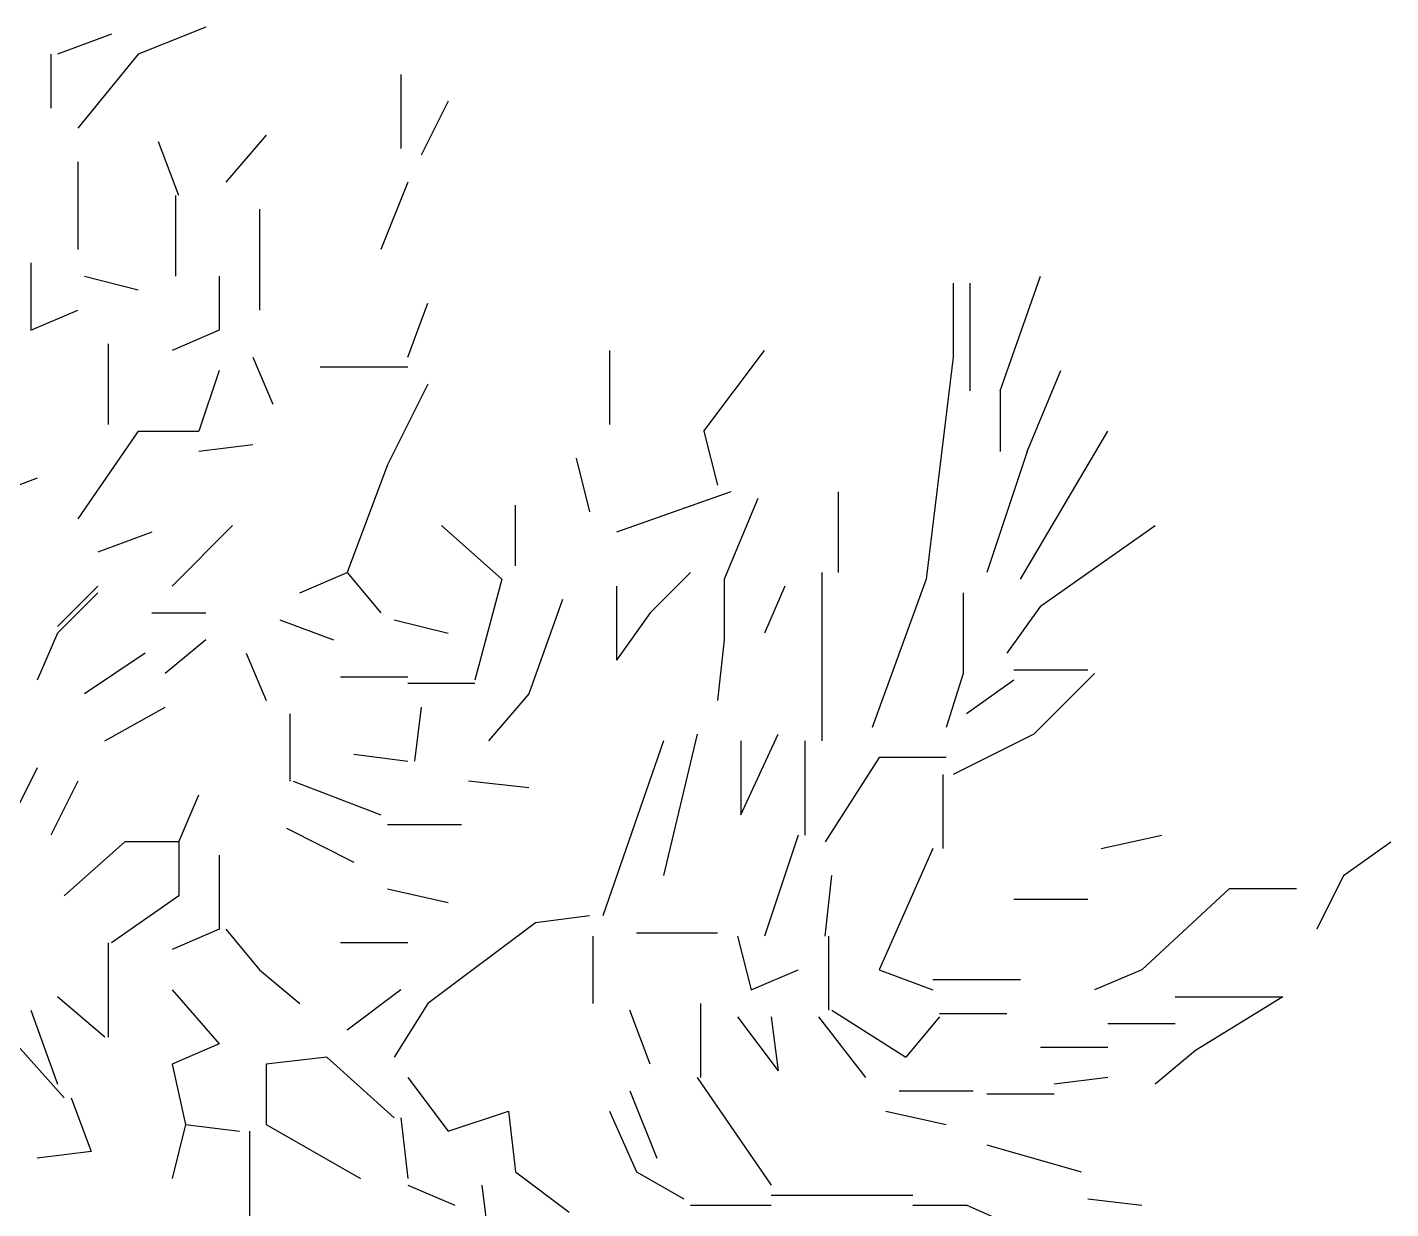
# Model space of a CAD drawing. Header units: metres. Extents: x -2.5 to 2, y 0 to 11.
# Drawn here: x 0.164 to 1.19, y 9.162 to 10.051 of the extents above; entities that cross this region are included whole.
import ezdxf

# ---------------------------------------------------------------- set-up
doc = ezdxf.new("R2010")
doc.units = ezdxf.units.M
doc.header["$LTSCALE"] = 0.2

msp = doc.modelspace()

# ---------------------------------------------------------------- linework, layer by layer
at = {"linetype": 'Continuous'}
for p, q in [((0.2272, 10.0457), (0.1866, 10.0305)), ((0.2272, 10.0457), (0.1866, 10.0305)), ((0.2272, 10.0457), (0.1866, 10.0305)), ((0.2272, 10.0457), (0.1866, 10.0305)), ((0.2272, 10.0457), (0.1866, 10.0305)), ((0.2272, 10.0457), (0.1866, 10.0305)), ((0.2272, 10.0457), (0.1866, 10.0305)), ((0.2272, 10.0457), (0.1866, 10.0305)), ((0.2272, 10.0457), (0.1866, 10.0305)), ((0.2272, 10.0457), (0.1866, 10.0305)), ((0.2981, 10.0508), (0.2474, 10.0305)), ((0.2981, 10.0508), (0.2474, 10.0305)), ((0.2981, 10.0508), (0.2474, 10.0305)), ((0.2981, 10.0508), (0.2474, 10.0305)), ((0.2981, 10.0508), (0.2474, 10.0305)), ((0.1816, 10.0305), (0.1816, 9.99)), ((0.1816, 10.0305), (0.1816, 9.99)), ((0.1816, 10.0305), (0.1816, 9.99)), ((0.2474, 10.0305), (0.2018, 9.9748)), ((0.2474, 10.0305), (0.2018, 9.9748)), ((0.2474, 10.0305), (0.2018, 9.9748)), ((0.2474, 10.0305), (0.2018, 9.9748)), ((0.2474, 10.0305), (0.2018, 9.9748)), ((0.2474, 10.0305), (0.2018, 9.9748)), ((0.445, 10.0153), (0.445, 9.9596)), ((0.4805, 9.9951), (0.4602, 9.9545)), ((0.4805, 9.9951), (0.4602, 9.9545)), ((0.4805, 9.9951), (0.4602, 9.9545)), ((0.4805, 9.9951), (0.4602, 9.9545)), ((0.4805, 9.9951), (0.4602, 9.9545)), ((0.4805, 9.9951), (0.4602, 9.9545)), ((0.4805, 9.9951), (0.4602, 9.9545)), ((0.4805, 9.9951), (0.4602, 9.9545)), ((0.4805, 9.9951), (0.4602, 9.9545)), ((0.2778, 9.9242), (0.2626, 9.9647)), ((0.2778, 9.9242), (0.2626, 9.9647)), ((0.2778, 9.9242), (0.2626, 9.9647)), ((0.2778, 9.9242), (0.2626, 9.9647)), ((0.2778, 9.9242), (0.2626, 9.9647)), ((0.2778, 9.9242), (0.2626, 9.9647)), ((0.2778, 9.9242), (0.2626, 9.9647)), ((0.3437, 9.9697), (0.3133, 9.9343)), ((0.3437, 9.9697), (0.3133, 9.9343)), ((0.3437, 9.9697), (0.3133, 9.9343)), ((0.3437, 9.9697), (0.3133, 9.9343)), ((0.3437, 9.9697), (0.3133, 9.9343)), ((0.3437, 9.9697), (0.3133, 9.9343)), ((0.3437, 9.9697), (0.3133, 9.9343)), ((0.3437, 9.9697), (0.3133, 9.9343)), ((0.2018, 9.9495), (0.2018, 9.8836)), ((0.4501, 9.9343), (0.4298, 9.8836)), ((0.2753, 9.9242), (0.2753, 9.8634)), ((0.3386, 9.914), (0.3386, 9.838)), ((0.3386, 9.914), (0.3386, 9.838)), ((0.3386, 9.914), (0.3386, 9.838)), ((0.1664, 9.8735), (0.1664, 9.8228)), ((0.1664, 9.8735), (0.1664, 9.8228)), ((0.1664, 9.8735), (0.1664, 9.8228)), ((0.1664, 9.8735), (0.1664, 9.8228)), ((0.1664, 9.8735), (0.1664, 9.8228)), ((0.1664, 9.8735), (0.1664, 9.8228)), ((0.1664, 9.8735), (0.1664, 9.8228)), ((0.1664, 9.8735), (0.1664, 9.8228)), ((0.1664, 9.8735), (0.1664, 9.8228)), ((0.1664, 9.8735), (0.1664, 9.8228)), ((0.1664, 9.8735), (0.1664, 9.8228)), ((0.1664, 9.8735), (0.1664, 9.8228)), ((0.1664, 9.8735), (0.1664, 9.8228)), ((0.1664, 9.8735), (0.1664, 9.8228)), ((0.1664, 9.8735), (0.1664, 9.8228)), ((0.1664, 9.8735), (0.1664, 9.8228)), ((0.1664, 9.8735), (0.1664, 9.8228)), ((0.1664, 9.8735), (0.1664, 9.8228)), ((0.2069, 9.8634), (0.2474, 9.8532)), ((0.2069, 9.8634), (0.2474, 9.8532)), ((0.2069, 9.8634), (0.2474, 9.8532)), ((0.2069, 9.8634), (0.2474, 9.8532)), ((0.2069, 9.8634), (0.2474, 9.8532)), ((0.2069, 9.8634), (0.2474, 9.8532)), ((0.3082, 9.8634), (0.3082, 9.8228)), ((0.3082, 9.8634), (0.3082, 9.8228)), ((0.3082, 9.8634), (0.3082, 9.8228)), ((0.3082, 9.8634), (0.3082, 9.8228)), ((0.3082, 9.8634), (0.3082, 9.8228)), ((0.3082, 9.8634), (0.3082, 9.8228)), ((0.3082, 9.8634), (0.3082, 9.8228)), ((0.3082, 9.8634), (0.3082, 9.8228)), ((0.3082, 9.8634), (0.3082, 9.8228)), ((0.8959, 9.7772), (0.9263, 9.8634)), ((0.8959, 9.7772), (0.9263, 9.8634)), ((0.8959, 9.7772), (0.9263, 9.8634)), ((0.8604, 9.8583), (0.8604, 9.8026)), ((0.8604, 9.8583), (0.8604, 9.8026)), ((0.8604, 9.8583), (0.8604, 9.8026)), ((0.8604, 9.8583), (0.8604, 9.8026)), ((0.8604, 9.8583), (0.8604, 9.8026)), ((0.8604, 9.8583), (0.8604, 9.8026)), ((0.8604, 9.8583), (0.8604, 9.8026)), ((0.8604, 9.8583), (0.8604, 9.8026)), ((0.8604, 9.8583), (0.8604, 9.8026)), ((0.8604, 9.8583), (0.8604, 9.8026)), ((0.8604, 9.8583), (0.8604, 9.8026)), ((0.8604, 9.8583), (0.8604, 9.8026)), ((0.8604, 9.8583), (0.8604, 9.8026)), ((0.8604, 9.8583), (0.8604, 9.8026)), ((0.8731, 9.8583), (0.8731, 9.7772)), ((0.8731, 9.8583), (0.8731, 9.7772)), ((0.1664, 9.8228), (0.2018, 9.838)), ((0.1664, 9.8228), (0.2018, 9.838)), ((0.1664, 9.8228), (0.2018, 9.838)), ((0.1664, 9.8228), (0.2018, 9.838)), ((0.1664, 9.8228), (0.2018, 9.838)), ((0.1664, 9.8228), (0.2018, 9.838)), ((0.1664, 9.8228), (0.2018, 9.838)), ((0.1664, 9.8228), (0.2018, 9.838)), ((0.1664, 9.8228), (0.2018, 9.838)), ((0.1664, 9.8228), (0.2018, 9.838)), ((0.1664, 9.8228), (0.2018, 9.838)), ((0.1664, 9.8228), (0.2018, 9.838)), ((0.1664, 9.8228), (0.2018, 9.838)), ((0.1664, 9.8228), (0.2018, 9.838)), ((0.1664, 9.8228), (0.2018, 9.838)), ((0.1664, 9.8228), (0.2018, 9.838)), ((0.1664, 9.8228), (0.2018, 9.838)), ((0.1664, 9.8228), (0.2018, 9.838)), ((0.4501, 9.8026), (0.4653, 9.8431)), ((0.4501, 9.8026), (0.4653, 9.8431)), ((0.4501, 9.8026), (0.4653, 9.8431)), ((0.3082, 9.8228), (0.2728, 9.8076)), ((0.3082, 9.8228), (0.2728, 9.8076)), ((0.3082, 9.8228), (0.2728, 9.8076)), ((0.3082, 9.8228), (0.2728, 9.8076)), ((0.3082, 9.8228), (0.2728, 9.8076)), ((0.3082, 9.8228), (0.2728, 9.8076)), ((0.3082, 9.8228), (0.2728, 9.8076)), ((0.3082, 9.8228), (0.2728, 9.8076)), ((0.3082, 9.8228), (0.2728, 9.8076)), ((0.2246, 9.8127), (0.2246, 9.7519)), ((0.2246, 9.8127), (0.2246, 9.7519)), ((0.602, 9.8076), (0.602, 9.7519)), ((0.673, 9.7468), (0.7186, 9.8076)), ((0.3336, 9.8026), (0.3487, 9.7671)), ((0.3336, 9.8026), (0.3487, 9.7671)), ((0.8604, 9.8026), (0.8401, 9.6354)), ((0.8604, 9.8026), (0.8401, 9.6354)), ((0.8604, 9.8026), (0.8401, 9.6354)), ((0.8604, 9.8026), (0.8401, 9.6354)), ((0.8604, 9.8026), (0.8401, 9.6354)), ((0.8604, 9.8026), (0.8401, 9.6354)), ((0.8604, 9.8026), (0.8401, 9.6354)), ((0.8604, 9.8026), (0.8401, 9.6354)), ((0.8604, 9.8026), (0.8401, 9.6354)), ((0.8604, 9.8026), (0.8401, 9.6354)), ((0.8604, 9.8026), (0.8401, 9.6354)), ((0.8604, 9.8026), (0.8401, 9.6354)), ((0.8604, 9.8026), (0.8401, 9.6354)), ((0.8604, 9.8026), (0.8401, 9.6354)), ((0.3082, 9.7924), (0.293, 9.7468)), ((0.3082, 9.7924), (0.293, 9.7468)), ((0.3082, 9.7924), (0.293, 9.7468)), ((0.3082, 9.7924), (0.293, 9.7468)), ((0.3082, 9.7924), (0.293, 9.7468)), ((0.3082, 9.7924), (0.293, 9.7468)), ((0.3082, 9.7924), (0.293, 9.7468)), ((0.3082, 9.7924), (0.293, 9.7468)), ((0.4501, 9.795), (0.3842, 9.795)), ((0.4501, 9.795), (0.3842, 9.795)), ((0.4501, 9.795), (0.3842, 9.795)), ((0.9161, 9.7316), (0.9415, 9.7924)), ((0.9161, 9.7316), (0.9415, 9.7924)), ((0.9161, 9.7316), (0.9415, 9.7924)), ((0.9161, 9.7316), (0.9415, 9.7924)), ((0.9161, 9.7316), (0.9415, 9.7924)), ((0.9161, 9.7316), (0.9415, 9.7924)), ((0.9161, 9.7316), (0.9415, 9.7924)), ((0.9161, 9.7316), (0.9415, 9.7924)), ((0.9161, 9.7316), (0.9415, 9.7924)), ((0.9161, 9.7316), (0.9415, 9.7924)), ((0.9161, 9.7316), (0.9415, 9.7924)), ((0.9161, 9.7316), (0.9415, 9.7924)), ((0.9161, 9.7316), (0.9415, 9.7924)), ((0.9161, 9.7316), (0.9415, 9.7924)), ((0.9161, 9.7316), (0.9415, 9.7924)), ((0.9161, 9.7316), (0.9415, 9.7924)), ((0.9161, 9.7316), (0.9415, 9.7924)), ((0.9161, 9.7316), (0.9415, 9.7924)), ((0.4653, 9.7823), (0.4349, 9.7215)), ((0.8959, 9.7772), (0.8959, 9.7316)), ((0.8959, 9.7772), (0.8959, 9.7316)), ((0.8959, 9.7772), (0.8959, 9.7316)), ((0.8959, 9.7772), (0.8959, 9.7316)), ((0.2474, 9.7468), (0.2018, 9.681)), ((0.2474, 9.7468), (0.2018, 9.681)), ((0.2474, 9.7468), (0.2018, 9.681)), ((0.2474, 9.7468), (0.293, 9.7468)), ((0.673, 9.7468), (0.6831, 9.7063)), ((0.673, 9.7468), (0.6831, 9.7063)), ((0.673, 9.7468), (0.6831, 9.7063)), ((0.673, 9.7468), (0.6831, 9.7063)), ((0.9111, 9.6354), (0.9769, 9.7468)), ((0.9111, 9.6354), (0.9769, 9.7468)), ((0.9111, 9.6354), (0.9769, 9.7468)), ((0.3336, 9.7367), (0.293, 9.7316)), ((0.3336, 9.7367), (0.293, 9.7316)), ((0.5767, 9.7266), (0.5868, 9.6861)), ((0.5767, 9.7266), (0.5868, 9.6861)), ((0.9161, 9.7316), (0.8857, 9.6405)), ((0.9161, 9.7316), (0.8857, 9.6405)), ((0.9161, 9.7316), (0.8857, 9.6405)), ((0.9161, 9.7316), (0.8857, 9.6405)), ((0.4349, 9.7215), (0.4045, 9.6405)), ((0.4349, 9.7215), (0.4045, 9.6405)), ((0.1714, 9.7114), (0.1309, 9.6962)), ((0.1714, 9.7114), (0.1309, 9.6962)), ((0.6932, 9.7013), (0.6071, 9.6709)), ((0.6932, 9.7013), (0.6071, 9.6709)), ((0.7135, 9.6962), (0.6882, 9.6354)), ((0.7135, 9.6962), (0.6882, 9.6354)), ((0.7743, 9.6405), (0.7743, 9.7013)), ((0.7743, 9.6405), (0.7743, 9.7013)), ((0.7743, 9.6405), (0.7743, 9.7013)), ((0.7743, 9.6405), (0.7743, 9.7013)), ((0.7743, 9.6405), (0.7743, 9.7013)), ((0.7743, 9.6405), (0.7743, 9.7013)), ((0.7743, 9.6405), (0.7743, 9.7013)), ((0.5311, 9.6455), (0.5311, 9.6911)), ((0.3183, 9.6759), (0.2728, 9.6303)), ((0.3183, 9.6759), (0.2728, 9.6303)), ((0.3183, 9.6759), (0.2728, 9.6303)), ((0.521, 9.6354), (0.4754, 9.6759)), ((0.9263, 9.6151), (1.0124, 9.6759)), ((0.9263, 9.6151), (1.0124, 9.6759)), ((0.9263, 9.6151), (1.0124, 9.6759)), ((0.9263, 9.6151), (1.0124, 9.6759)), ((0.2576, 9.6709), (0.217, 9.6557)), ((0.2576, 9.6709), (0.217, 9.6557)), ((0.2576, 9.6709), (0.217, 9.6557)), ((0.2576, 9.6709), (0.217, 9.6557)), ((0.2576, 9.6709), (0.217, 9.6557)), ((0.2576, 9.6709), (0.217, 9.6557)), ((0.2576, 9.6709), (0.217, 9.6557)), ((0.369, 9.6253), (0.4045, 9.6405)), ((0.369, 9.6253), (0.4045, 9.6405)), ((0.369, 9.6253), (0.4045, 9.6405)), ((0.369, 9.6253), (0.4045, 9.6405)), ((0.369, 9.6253), (0.4045, 9.6405)), ((0.369, 9.6253), (0.4045, 9.6405)), ((0.369, 9.6253), (0.4045, 9.6405)), ((0.4045, 9.6405), (0.4298, 9.6101)), ((0.4045, 9.6405), (0.4298, 9.6101)), ((0.521, 9.6354), (0.5007, 9.5594)), ((0.521, 9.6354), (0.5007, 9.5594)), ((0.521, 9.6354), (0.5007, 9.5594)), ((0.521, 9.6354), (0.5007, 9.5594)), ((0.521, 9.6354), (0.5007, 9.5594)), ((0.6628, 9.6405), (0.6324, 9.6101)), ((0.6628, 9.6405), (0.6324, 9.6101)), ((0.6628, 9.6405), (0.6324, 9.6101)), ((0.6628, 9.6405), (0.6324, 9.6101)), ((0.6628, 9.6405), (0.6324, 9.6101)), ((0.6628, 9.6405), (0.6324, 9.6101)), ((0.6628, 9.6405), (0.6324, 9.6101)), ((0.6628, 9.6405), (0.6324, 9.6101)), ((0.6628, 9.6405), (0.6324, 9.6101)), ((0.6628, 9.6405), (0.6324, 9.6101)), ((0.6882, 9.6354), (0.6882, 9.5898)), ((0.6882, 9.6354), (0.6882, 9.5898)), ((0.7616, 9.6405), (0.7616, 9.5138)), ((0.7616, 9.6405), (0.7616, 9.5138)), ((0.8401, 9.6354), (0.7996, 9.5239)), ((0.8401, 9.6354), (0.7996, 9.5239)), ((0.217, 9.6303), (0.1866, 9.5999)), ((0.217, 9.6303), (0.1866, 9.5999)), ((0.217, 9.6303), (0.1866, 9.5999)), ((0.217, 9.6303), (0.1866, 9.5999)), ((0.217, 9.6303), (0.1866, 9.5999)), ((0.217, 9.6303), (0.1866, 9.5999)), ((0.217, 9.6253), (0.1866, 9.5949)), ((0.217, 9.6253), (0.1866, 9.5949)), ((0.6071, 9.6303), (0.6071, 9.5746)), ((0.6071, 9.6303), (0.6071, 9.5746)), ((0.7338, 9.6303), (0.7186, 9.5949)), ((0.7338, 9.6303), (0.7186, 9.5949)), ((0.868, 9.6253), (0.868, 9.5645)), ((0.868, 9.6253), (0.868, 9.5645)), ((0.868, 9.6253), (0.868, 9.5645)), ((0.5666, 9.6202), (0.5413, 9.5493)), ((0.5666, 9.6202), (0.5413, 9.5493)), ((0.5666, 9.6202), (0.5413, 9.5493)), ((0.5666, 9.6202), (0.5413, 9.5493)), ((0.5666, 9.6202), (0.5413, 9.5493)), ((0.5666, 9.6202), (0.5413, 9.5493)), ((0.5666, 9.6202), (0.5413, 9.5493)), ((0.5666, 9.6202), (0.5413, 9.5493)), ((0.5666, 9.6202), (0.5413, 9.5493)), ((0.5666, 9.6202), (0.5413, 9.5493)), ((0.5666, 9.6202), (0.5413, 9.5493)), ((0.5666, 9.6202), (0.5413, 9.5493)), ((0.5666, 9.6202), (0.5413, 9.5493)), ((0.5666, 9.6202), (0.5413, 9.5493)), ((0.5666, 9.6202), (0.5413, 9.5493)), ((0.5666, 9.6202), (0.5413, 9.5493)), ((0.5666, 9.6202), (0.5413, 9.5493)), ((0.5666, 9.6202), (0.5413, 9.5493)), ((0.9263, 9.6151), (0.9009, 9.5797)), ((0.9263, 9.6151), (0.9009, 9.5797)), ((0.9263, 9.6151), (0.9009, 9.5797)), ((0.2576, 9.6101), (0.2981, 9.6101)), ((0.2576, 9.6101), (0.2981, 9.6101)), ((0.3538, 9.605), (0.3943, 9.5898)), ((0.3538, 9.605), (0.3943, 9.5898)), ((0.3538, 9.605), (0.3943, 9.5898)), ((0.3538, 9.605), (0.3943, 9.5898)), ((0.3538, 9.605), (0.3943, 9.5898)), ((0.3538, 9.605), (0.3943, 9.5898)), ((0.3538, 9.605), (0.3943, 9.5898)), ((0.3538, 9.605), (0.3943, 9.5898)), ((0.3538, 9.605), (0.3943, 9.5898)), ((0.4399, 9.605), (0.4805, 9.5949)), ((0.4399, 9.605), (0.4805, 9.5949)), ((0.6324, 9.6101), (0.6071, 9.5746)), ((0.6324, 9.6101), (0.6071, 9.5746)), ((0.6324, 9.6101), (0.6071, 9.5746)), ((0.1866, 9.5949), (0.1714, 9.5594)), ((0.1866, 9.5949), (0.1714, 9.5594)), ((0.2981, 9.5898), (0.2677, 9.5645)), ((0.2981, 9.5898), (0.2677, 9.5645)), ((0.2981, 9.5898), (0.2677, 9.5645)), ((0.6882, 9.5898), (0.6831, 9.5442)), ((0.6882, 9.5898), (0.6831, 9.5442)), ((0.6882, 9.5898), (0.6831, 9.5442)), ((0.6882, 9.5898), (0.6831, 9.5442)), ((0.6882, 9.5898), (0.6831, 9.5442)), ((0.2525, 9.5797), (0.2069, 9.5493)), ((0.2525, 9.5797), (0.2069, 9.5493)), ((0.2525, 9.5797), (0.2069, 9.5493)), ((0.2525, 9.5797), (0.2069, 9.5493)), ((0.2525, 9.5797), (0.2069, 9.5493)), ((0.3285, 9.5797), (0.3437, 9.5442)), ((0.3994, 9.5619), (0.4501, 9.5619)), ((0.3994, 9.5619), (0.4501, 9.5619)), ((0.3994, 9.5619), (0.4501, 9.5619)), ((0.3994, 9.5619), (0.4501, 9.5619)), ((0.868, 9.5645), (0.8553, 9.5239)), ((0.868, 9.5645), (0.8553, 9.5239)), ((0.868, 9.5645), (0.8553, 9.5239)), ((0.9617, 9.567), (0.906, 9.567)), ((0.9668, 9.5645), (0.9212, 9.5189)), ((0.9668, 9.5645), (0.9212, 9.5189)), ((0.9668, 9.5645), (0.9212, 9.5189)), ((0.9668, 9.5645), (0.9212, 9.5189)), ((0.5007, 9.5569), (0.4501, 9.5569)), ((0.5007, 9.5569), (0.4501, 9.5569)), ((0.5007, 9.5569), (0.4501, 9.5569)), ((0.5007, 9.5569), (0.4501, 9.5569)), ((0.5007, 9.5569), (0.4501, 9.5569)), ((0.5007, 9.5569), (0.4501, 9.5569)), ((0.5007, 9.5569), (0.4501, 9.5569)), ((0.5007, 9.5569), (0.4501, 9.5569)), ((0.5007, 9.5569), (0.4501, 9.5569)), ((0.5007, 9.5569), (0.4501, 9.5569)), ((0.5007, 9.5569), (0.4501, 9.5569)), ((0.5007, 9.5569), (0.4501, 9.5569)), ((0.906, 9.5594), (0.8705, 9.5341)), ((0.906, 9.5594), (0.8705, 9.5341)), ((0.906, 9.5594), (0.8705, 9.5341)), ((0.906, 9.5594), (0.8705, 9.5341)), ((0.906, 9.5594), (0.8705, 9.5341)), ((0.906, 9.5594), (0.8705, 9.5341)), ((0.5413, 9.5493), (0.5109, 9.5138)), ((0.5413, 9.5493), (0.5109, 9.5138)), ((0.5413, 9.5493), (0.5109, 9.5138)), ((0.2221, 9.5138), (0.2677, 9.5391)), ((0.2221, 9.5138), (0.2677, 9.5391)), ((0.2221, 9.5138), (0.2677, 9.5391)), ((0.2221, 9.5138), (0.2677, 9.5391)), ((0.2221, 9.5138), (0.2677, 9.5391)), ((0.2221, 9.5138), (0.2677, 9.5391)), ((0.2221, 9.5138), (0.2677, 9.5391)), ((0.2221, 9.5138), (0.2677, 9.5391)), ((0.2221, 9.5138), (0.2677, 9.5391)), ((0.2221, 9.5138), (0.2677, 9.5391)), ((0.2221, 9.5138), (0.2677, 9.5391)), ((0.2221, 9.5138), (0.2677, 9.5391)), ((0.2221, 9.5138), (0.2677, 9.5391)), ((0.2221, 9.5138), (0.2677, 9.5391)), ((0.2221, 9.5138), (0.2677, 9.5391)), ((0.2221, 9.5138), (0.2677, 9.5391)), ((0.3614, 9.5341), (0.3614, 9.4834)), ((0.3614, 9.5341), (0.3614, 9.4834)), ((0.3614, 9.5341), (0.3614, 9.4834)), ((0.3614, 9.5341), (0.3614, 9.4834)), ((0.4602, 9.5391), (0.4551, 9.4986)), ((0.6426, 9.5138), (0.597, 9.3821)), ((0.6679, 9.5189), (0.6426, 9.4125)), ((0.6679, 9.5189), (0.6426, 9.4125)), ((0.6679, 9.5189), (0.6426, 9.4125)), ((0.7008, 9.4581), (0.7287, 9.5189)), ((0.7008, 9.5138), (0.7008, 9.4581)), ((0.7489, 9.5138), (0.7489, 9.4429)), ((0.7489, 9.5138), (0.7489, 9.4429)), ((0.7489, 9.5138), (0.7489, 9.4429)), ((0.7489, 9.5138), (0.7489, 9.4429)), ((0.9212, 9.5189), (0.8604, 9.4885)), ((0.9212, 9.5189), (0.8604, 9.4885)), ((0.9212, 9.5189), (0.8604, 9.4885)), ((0.9212, 9.5189), (0.8604, 9.4885)), ((0.4095, 9.5037), (0.4501, 9.4986)), ((0.4095, 9.5037), (0.4501, 9.4986)), ((0.4095, 9.5037), (0.4501, 9.4986)), ((0.4095, 9.5037), (0.4501, 9.4986)), ((0.4095, 9.5037), (0.4501, 9.4986)), ((0.4095, 9.5037), (0.4501, 9.4986)), ((0.4095, 9.5037), (0.4501, 9.4986)), ((0.4095, 9.5037), (0.4501, 9.4986)), ((0.4095, 9.5037), (0.4501, 9.4986)), ((0.8047, 9.5012), (0.7642, 9.4378)), ((0.8047, 9.5012), (0.7642, 9.4378)), ((0.8047, 9.5012), (0.7642, 9.4378)), ((0.8047, 9.5012), (0.7642, 9.4378)), ((0.8047, 9.5012), (0.7642, 9.4378)), ((0.8047, 9.5012), (0.7642, 9.4378)), ((0.8047, 9.5012), (0.7642, 9.4378)), ((0.8047, 9.5012), (0.7642, 9.4378)), ((0.8047, 9.5012), (0.7642, 9.4378)), ((0.8553, 9.5012), (0.8047, 9.5012)), ((0.8553, 9.5012), (0.8047, 9.5012)), ((0.8553, 9.5012), (0.8047, 9.5012)), ((0.8553, 9.5012), (0.8047, 9.5012)), ((0.8553, 9.5012), (0.8047, 9.5012)), ((0.8553, 9.5012), (0.8047, 9.5012)), ((0.8553, 9.5012), (0.8047, 9.5012)), ((0.8553, 9.5012), (0.8047, 9.5012)), ((0.8553, 9.5012), (0.8047, 9.5012)), ((0.1714, 9.4935), (0.141, 9.4328)), ((0.1714, 9.4935), (0.141, 9.4328)), ((0.1714, 9.4935), (0.141, 9.4328)), ((0.1714, 9.4935), (0.141, 9.4328)), ((0.1714, 9.4935), (0.141, 9.4328)), ((0.1714, 9.4935), (0.141, 9.4328)), ((0.1714, 9.4935), (0.141, 9.4328)), ((0.2018, 9.4834), (0.1816, 9.4429)), ((0.3639, 9.4834), (0.4298, 9.4581)), ((0.5413, 9.4784), (0.4957, 9.4834)), ((0.8528, 9.4885), (0.8528, 9.4328)), ((0.8528, 9.4885), (0.8528, 9.4328)), ((0.8528, 9.4885), (0.8528, 9.4328)), ((0.2778, 9.4378), (0.293, 9.4733)), ((0.2778, 9.4378), (0.293, 9.4733)), ((0.2778, 9.4378), (0.293, 9.4733)), ((0.2778, 9.4378), (0.293, 9.4733)), ((0.2778, 9.4378), (0.293, 9.4733)), ((0.4906, 9.4505), (0.4349, 9.4505)), ((0.2373, 9.4378), (0.1917, 9.3973)), ((0.2373, 9.4378), (0.1917, 9.3973)), ((0.2778, 9.4378), (0.2373, 9.4378)), ((0.2778, 9.4378), (0.2373, 9.4378)), ((0.2778, 9.4378), (0.2778, 9.3973)), ((0.2778, 9.4378), (0.2778, 9.3973)), ((0.2778, 9.4378), (0.2778, 9.3973)), ((0.3589, 9.448), (0.4095, 9.4226)), ((0.3589, 9.448), (0.4095, 9.4226)), ((0.3589, 9.448), (0.4095, 9.4226)), ((0.3589, 9.448), (0.4095, 9.4226)), ((0.3589, 9.448), (0.4095, 9.4226)), ((0.3589, 9.448), (0.4095, 9.4226)), ((0.3589, 9.448), (0.4095, 9.4226)), ((0.7439, 9.4429), (0.7186, 9.3669)), ((0.9718, 9.4328), (1.0174, 9.4429)), ((0.9718, 9.4328), (1.0174, 9.4429)), ((0.9718, 9.4328), (1.0174, 9.4429)), ((0.9718, 9.4328), (1.0174, 9.4429)), ((0.9718, 9.4328), (1.0174, 9.4429)), ((1.1542, 9.4125), (1.1897, 9.4378)), ((0.3082, 9.4277), (0.3082, 9.372)), ((0.8452, 9.4328), (0.8047, 9.3416)), ((0.8452, 9.4328), (0.8047, 9.3416)), ((0.8452, 9.4328), (0.8047, 9.3416)), ((0.8452, 9.4328), (0.8047, 9.3416)), ((0.8452, 9.4328), (0.8047, 9.3416)), ((0.8452, 9.4328), (0.8047, 9.3416)), ((0.8452, 9.4328), (0.8047, 9.3416)), ((0.8452, 9.4328), (0.8047, 9.3416)), ((0.8452, 9.4328), (0.8047, 9.3416)), ((0.8452, 9.4328), (0.8047, 9.3416)), ((0.8452, 9.4328), (0.8047, 9.3416)), ((0.8452, 9.4328), (0.8047, 9.3416)), ((0.8452, 9.4328), (0.8047, 9.3416)), ((0.8452, 9.4328), (0.8047, 9.3416)), ((0.8452, 9.4328), (0.8047, 9.3416)), ((0.8452, 9.4328), (0.8047, 9.3416)), ((0.8452, 9.4328), (0.8047, 9.3416)), ((0.8452, 9.4328), (0.8047, 9.3416)), ((0.8452, 9.4328), (0.8047, 9.3416)), ((0.8452, 9.4328), (0.8047, 9.3416)), ((0.7642, 9.3669), (0.7692, 9.4125)), ((0.7642, 9.3669), (0.7692, 9.4125)), ((1.1542, 9.4125), (1.134, 9.372)), ((1.1542, 9.4125), (1.134, 9.372)), ((1.1542, 9.4125), (1.134, 9.372)), ((1.1542, 9.4125), (1.134, 9.372)), ((1.1542, 9.4125), (1.134, 9.372)), ((1.1542, 9.4125), (1.134, 9.372)), ((1.1542, 9.4125), (1.134, 9.372)), ((1.1542, 9.4125), (1.134, 9.372)), ((1.1542, 9.4125), (1.134, 9.372)), ((1.1542, 9.4125), (1.134, 9.372)), ((1.1542, 9.4125), (1.134, 9.372)), ((0.2778, 9.3973), (0.2272, 9.3618)), ((0.2778, 9.3973), (0.2272, 9.3618)), ((0.2778, 9.3973), (0.2272, 9.3618)), ((0.4349, 9.4024), (0.4805, 9.3922)), ((0.4349, 9.4024), (0.4805, 9.3922)), ((1.0681, 9.4024), (1.0023, 9.3416)), ((1.1188, 9.4024), (1.0681, 9.4024)), ((0.906, 9.3948), (0.9617, 9.3948)), ((0.906, 9.3948), (0.9617, 9.3948)), ((0.5463, 9.377), (0.4653, 9.3162)), ((0.5463, 9.377), (0.4653, 9.3162)), ((0.5463, 9.377), (0.4653, 9.3162)), ((0.5463, 9.377), (0.4653, 9.3162)), ((0.5868, 9.3821), (0.5463, 9.377)), ((0.5868, 9.3821), (0.5463, 9.377)), ((0.5868, 9.3821), (0.5463, 9.377)), ((0.5868, 9.3821), (0.5463, 9.377)), ((0.3082, 9.372), (0.2728, 9.3568)), ((0.3133, 9.372), (0.3386, 9.3416)), ((0.5894, 9.3669), (0.5894, 9.3162)), ((0.5894, 9.3669), (0.5894, 9.3162)), ((0.5894, 9.3669), (0.5894, 9.3162)), ((0.5894, 9.3669), (0.5894, 9.3162)), ((0.5894, 9.3669), (0.5894, 9.3162)), ((0.5894, 9.3669), (0.5894, 9.3162)), ((0.5894, 9.3669), (0.5894, 9.3162)), ((0.6223, 9.3694), (0.6831, 9.3694)), ((0.6223, 9.3694), (0.6831, 9.3694)), ((0.6223, 9.3694), (0.6831, 9.3694)), ((0.6983, 9.3669), (0.7084, 9.3264)), ((0.6983, 9.3669), (0.7084, 9.3264)), ((0.6983, 9.3669), (0.7084, 9.3264)), ((0.7667, 9.3669), (0.7667, 9.3112)), ((0.7667, 9.3669), (0.7667, 9.3112)), ((0.2246, 9.3618), (0.2246, 9.2909)), ((0.2246, 9.3618), (0.2246, 9.2909)), ((0.2246, 9.3618), (0.2246, 9.2909)), ((0.2246, 9.3618), (0.2246, 9.2909)), ((0.2246, 9.3618), (0.2246, 9.2909)), ((0.2246, 9.3618), (0.2246, 9.2909)), ((0.2246, 9.3618), (0.2246, 9.2909)), ((0.2246, 9.3618), (0.2246, 9.2909)), ((0.2246, 9.3618), (0.2246, 9.2909)), ((0.2246, 9.3618), (0.2246, 9.2909)), ((0.2246, 9.3618), (0.2246, 9.2909)), ((0.2246, 9.3618), (0.2246, 9.2909)), ((0.2246, 9.3618), (0.2246, 9.2909)), ((0.2246, 9.3618), (0.2246, 9.2909)), ((0.2246, 9.3618), (0.2246, 9.2909)), ((0.2246, 9.3618), (0.2246, 9.2909)), ((0.2246, 9.3618), (0.2246, 9.2909)), ((0.2246, 9.3618), (0.2246, 9.2909)), ((0.2246, 9.3618), (0.2246, 9.2909)), ((0.2246, 9.3618), (0.2246, 9.2909)), ((0.4501, 9.3618), (0.3994, 9.3618)), ((0.3386, 9.3416), (0.369, 9.3162)), ((0.3386, 9.3416), (0.369, 9.3162)), ((0.3386, 9.3416), (0.369, 9.3162)), ((0.3386, 9.3416), (0.369, 9.3162)), ((0.7084, 9.3264), (0.7439, 9.3416)), ((0.7084, 9.3264), (0.7439, 9.3416)), ((0.7084, 9.3264), (0.7439, 9.3416)), ((0.8047, 9.3416), (0.8452, 9.3264)), ((1.0023, 9.3416), (0.9668, 9.3264)), ((1.0023, 9.3416), (0.9668, 9.3264)), ((1.0023, 9.3416), (0.9668, 9.3264)), ((1.0023, 9.3416), (0.9668, 9.3264)), ((1.0023, 9.3416), (0.9668, 9.3264)), ((1.0023, 9.3416), (0.9668, 9.3264)), ((0.2728, 9.3264), (0.3082, 9.2858)), ((0.2728, 9.3264), (0.3082, 9.2858)), ((0.2728, 9.3264), (0.3082, 9.2858)), ((0.445, 9.3264), (0.4045, 9.296)), ((0.9111, 9.334), (0.8452, 9.334)), ((0.9111, 9.334), (0.8452, 9.334)), ((0.9111, 9.334), (0.8452, 9.334)), ((0.9111, 9.334), (0.8452, 9.334)), ((0.2221, 9.2909), (0.1866, 9.3213)), ((0.2221, 9.2909), (0.1866, 9.3213)), ((0.2221, 9.2909), (0.1866, 9.3213)), ((0.2221, 9.2909), (0.1866, 9.3213)), ((0.4653, 9.3162), (0.4399, 9.2757)), ((0.4653, 9.3162), (0.4399, 9.2757)), ((0.4653, 9.3162), (0.4399, 9.2757)), ((0.4653, 9.3162), (0.4399, 9.2757)), ((0.4653, 9.3162), (0.4399, 9.2757)), ((0.4653, 9.3162), (0.4399, 9.2757)), ((0.4653, 9.3162), (0.4399, 9.2757)), ((0.4653, 9.3162), (0.4399, 9.2757)), ((0.4653, 9.3162), (0.4399, 9.2757)), ((0.4653, 9.3162), (0.4399, 9.2757)), ((0.4653, 9.3162), (0.4399, 9.2757)), ((0.4653, 9.3162), (0.4399, 9.2757)), ((0.4653, 9.3162), (0.4399, 9.2757)), ((0.4653, 9.3162), (0.4399, 9.2757)), ((0.4653, 9.3162), (0.4399, 9.2757)), ((0.4653, 9.3162), (0.4399, 9.2757)), ((0.4653, 9.3162), (0.4399, 9.2757)), ((0.6704, 9.3162), (0.6704, 9.2605)), ((0.6704, 9.3162), (0.6704, 9.2605)), ((1.0276, 9.3213), (1.1086, 9.3213)), ((1.0276, 9.3213), (1.1086, 9.3213)), ((1.0276, 9.3213), (1.1086, 9.3213)), ((1.0276, 9.3213), (1.1086, 9.3213)), ((1.0276, 9.3213), (1.1086, 9.3213)), ((1.1086, 9.3213), (1.0428, 9.2808)), ((1.1086, 9.3213), (1.0428, 9.2808)), ((0.1664, 9.3112), (0.1866, 9.2555)), ((0.1664, 9.3112), (0.1866, 9.2555)), ((0.1664, 9.3112), (0.1866, 9.2555)), ((0.1664, 9.3112), (0.1866, 9.2555)), ((0.6324, 9.2706), (0.6172, 9.3112)), ((0.6324, 9.2706), (0.6172, 9.3112)), ((0.6324, 9.2706), (0.6172, 9.3112)), ((0.6324, 9.2706), (0.6172, 9.3112)), ((0.6324, 9.2706), (0.6172, 9.3112)), ((0.6324, 9.2706), (0.6172, 9.3112)), ((0.6983, 9.3061), (0.7287, 9.2656)), ((0.6983, 9.3061), (0.7287, 9.2656)), ((0.6983, 9.3061), (0.7287, 9.2656)), ((0.7236, 9.3061), (0.7287, 9.2656)), ((0.7591, 9.3061), (0.7945, 9.2605)), ((0.7591, 9.3061), (0.7945, 9.2605)), ((0.7692, 9.3112), (0.8249, 9.2757)), ((0.7692, 9.3112), (0.8249, 9.2757)), ((0.8503, 9.3061), (0.8249, 9.2757)), ((0.8503, 9.3061), (0.8249, 9.2757)), ((0.8503, 9.3061), (0.8249, 9.2757)), ((0.8503, 9.3086), (0.9009, 9.3086)), ((0.1461, 9.296), (0.1917, 9.2453)), ((0.9769, 9.301), (1.0276, 9.301)), ((0.3082, 9.2858), (0.2728, 9.2706)), ((0.3082, 9.2858), (0.2728, 9.2706)), ((0.3893, 9.2757), (0.3437, 9.2706)), ((0.3893, 9.2757), (0.3437, 9.2706)), ((0.3893, 9.2757), (0.3437, 9.2706)), ((0.3893, 9.2757), (0.4399, 9.2301)), ((0.3893, 9.2757), (0.4399, 9.2301)), ((0.9263, 9.2833), (0.9769, 9.2833)), ((0.9263, 9.2833), (0.9769, 9.2833)), ((0.9263, 9.2833), (0.9769, 9.2833)), ((0.9263, 9.2833), (0.9769, 9.2833)), ((0.9263, 9.2833), (0.9769, 9.2833)), ((1.0428, 9.2808), (1.0124, 9.2555)), ((1.0428, 9.2808), (1.0124, 9.2555)), ((0.2728, 9.2706), (0.2829, 9.2251)), ((0.2728, 9.2706), (0.2829, 9.2251)), ((0.2728, 9.2706), (0.2829, 9.2251)), ((0.2728, 9.2706), (0.2829, 9.2251)), ((0.2728, 9.2706), (0.2829, 9.2251)), ((0.2728, 9.2706), (0.2829, 9.2251)), ((0.2728, 9.2706), (0.2829, 9.2251)), ((0.2728, 9.2706), (0.2829, 9.2251)), ((0.3437, 9.2706), (0.3437, 9.2251)), ((0.3437, 9.2706), (0.3437, 9.2251)), ((0.3437, 9.2706), (0.3437, 9.2251)), ((0.3437, 9.2706), (0.3437, 9.2251)), ((0.3437, 9.2706), (0.3437, 9.2251)), ((0.3437, 9.2706), (0.3437, 9.2251)), ((0.3437, 9.2706), (0.3437, 9.2251)), ((0.3437, 9.2706), (0.3437, 9.2251)), ((0.3437, 9.2706), (0.3437, 9.2251)), ((0.3437, 9.2706), (0.3437, 9.2251)), ((0.3437, 9.2706), (0.3437, 9.2251)), ((0.4501, 9.2605), (0.4805, 9.22)), ((0.4501, 9.2605), (0.4805, 9.22)), ((0.4501, 9.2605), (0.4805, 9.22)), ((0.4501, 9.2605), (0.4805, 9.22)), ((0.6679, 9.2605), (0.7236, 9.1795)), ((0.6679, 9.2605), (0.7236, 9.1795)), ((0.6679, 9.2605), (0.7236, 9.1795)), ((0.6679, 9.2605), (0.7236, 9.1795)), ((0.6679, 9.2605), (0.7236, 9.1795)), ((0.6679, 9.2605), (0.7236, 9.1795)), ((0.6679, 9.2605), (0.7236, 9.1795)), ((0.6679, 9.2605), (0.7236, 9.1795)), ((0.6679, 9.2605), (0.7236, 9.1795)), ((0.6679, 9.2605), (0.7236, 9.1795)), ((0.9769, 9.2605), (0.9364, 9.2555)), ((0.9769, 9.2605), (0.9364, 9.2555)), ((0.1968, 9.2453), (0.212, 9.2048)), ((0.6172, 9.2504), (0.6375, 9.1997)), ((0.8199, 9.2504), (0.8756, 9.2504)), ((0.8199, 9.2504), (0.8756, 9.2504)), ((0.8199, 9.2504), (0.8756, 9.2504)), ((0.8199, 9.2504), (0.8756, 9.2504)), ((0.8199, 9.2504), (0.8756, 9.2504)), ((0.9364, 9.2479), (0.8857, 9.2479)), ((0.4805, 9.22), (0.526, 9.2352)), ((0.4805, 9.22), (0.526, 9.2352)), ((0.4805, 9.22), (0.526, 9.2352)), ((0.4805, 9.22), (0.526, 9.2352)), ((0.526, 9.2352), (0.5311, 9.1896)), ((0.602, 9.2352), (0.6223, 9.1896)), ((0.602, 9.2352), (0.6223, 9.1896)), ((0.602, 9.2352), (0.6223, 9.1896)), ((0.602, 9.2352), (0.6223, 9.1896)), ((0.8097, 9.2352), (0.8553, 9.2251)), ((0.2829, 9.2251), (0.2728, 9.1845)), ((0.2829, 9.2251), (0.2728, 9.1845)), ((0.2829, 9.2251), (0.2728, 9.1845)), ((0.2829, 9.2251), (0.2728, 9.1845)), ((0.2829, 9.2251), (0.3234, 9.22)), ((0.3437, 9.2251), (0.4146, 9.1845)), ((0.3437, 9.2251), (0.4146, 9.1845)), ((0.3437, 9.2251), (0.4146, 9.1845)), ((0.3437, 9.2251), (0.4146, 9.1845)), ((0.445, 9.2301), (0.4501, 9.1845)), ((0.445, 9.2301), (0.4501, 9.1845)), ((0.445, 9.2301), (0.4501, 9.1845)), ((0.331, 9.22), (0.331, 9.1541)), ((0.331, 9.22), (0.331, 9.1541)), ((0.331, 9.22), (0.331, 9.1541)), ((0.331, 9.22), (0.331, 9.1541)), ((0.331, 9.22), (0.331, 9.1541)), ((0.331, 9.22), (0.331, 9.1541)), ((0.212, 9.2048), (0.1714, 9.1997)), ((0.212, 9.2048), (0.1714, 9.1997)), ((0.212, 9.2048), (0.1714, 9.1997)), ((0.212, 9.2048), (0.1714, 9.1997)), ((0.212, 9.2048), (0.1714, 9.1997)), ((0.8857, 9.2099), (0.9567, 9.1896)), ((0.8857, 9.2099), (0.9567, 9.1896)), ((0.8857, 9.2099), (0.9567, 9.1896)), ((0.5311, 9.1896), (0.5716, 9.1592)), ((0.5311, 9.1896), (0.5716, 9.1592)), ((0.6223, 9.1896), (0.6578, 9.1693)), ((0.6223, 9.1896), (0.6578, 9.1693)), ((0.6223, 9.1896), (0.6578, 9.1693)), ((0.6223, 9.1896), (0.6578, 9.1693)), ((0.4501, 9.1795), (0.4855, 9.1643)), ((0.4501, 9.1795), (0.4855, 9.1643)), ((0.5058, 9.1795), (0.5109, 9.1389)), ((0.5058, 9.1795), (0.5109, 9.1389)), ((0.5058, 9.1795), (0.5109, 9.1389)), ((0.7236, 9.1719), (0.83, 9.1719)), ((0.7236, 9.1719), (0.83, 9.1719)), ((0.6628, 9.1643), (0.7236, 9.1643)), ((0.6628, 9.1643), (0.7236, 9.1643)), ((0.6628, 9.1643), (0.7236, 9.1643)), ((0.6628, 9.1643), (0.7236, 9.1643)), ((0.83, 9.1643), (0.8705, 9.1643)), ((0.83, 9.1643), (0.8705, 9.1643)), ((0.83, 9.1643), (0.8705, 9.1643)), ((0.9161, 9.144), (0.8705, 9.1643)), ((0.9161, 9.144), (0.8705, 9.1643)), ((0.9161, 9.144), (0.8705, 9.1643)), ((0.9617, 9.1693), (1.0023, 9.1643)), ((0.9617, 9.1693), (1.0023, 9.1643)), ((0.9617, 9.1693), (1.0023, 9.1643)), ((0.9617, 9.1693), (1.0023, 9.1643)), ((0.9617, 9.1693), (1.0023, 9.1643))]:
    msp.add_line(p, q, dxfattribs=at)

doc.saveas('drawing.dxf')
